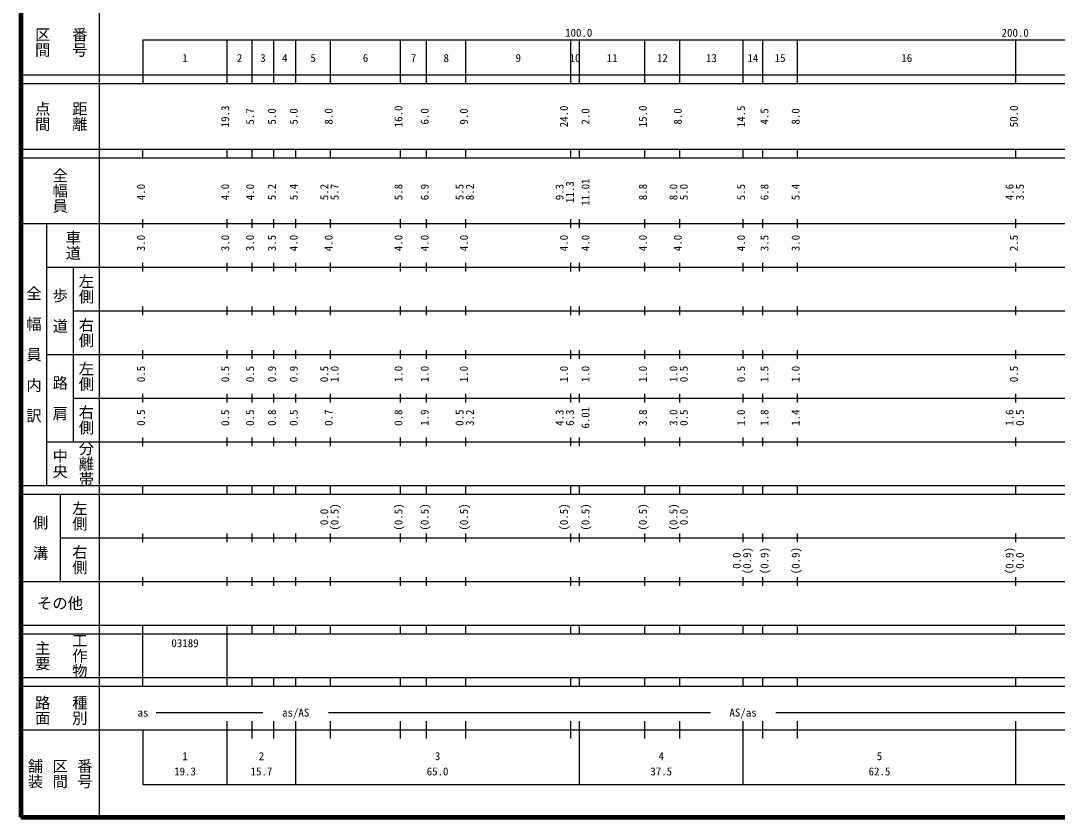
# Model space of a CAD drawing. Units: millimetres on the paper, enlarged 1000 times. Extents: x 40000 to 680000, y 20000 to 380000.
# Drawn here: x 40000 to 277486, y 20000 to 202409 of the extents above; entities that cross this region are included whole.
import ezdxf
from ezdxf.enums import TextEntityAlignment as Align

# ---------------------------------------------------------------- set-up
doc = ezdxf.new("R2010")
doc.units = ezdxf.units.MM
doc.header["$LTSCALE"] = 1000
doc.layers.add('M-TTL', color=2, linetype='Continuous', lineweight=140)
doc.layers.add('M-TTL-BAND', color=7, linetype='Continuous', lineweight=25)
doc.styles.add('@ＭＳ ゴシック', font='')
doc.styles.add('ＭＳ ゴシック', font='')
doc.styles.get('@ＭＳ ゴシック').set_extended_font_data('@MS Gothic')
doc.styles.get('ＭＳ ゴシック').set_extended_font_data('MS Gothic')

msp = doc.modelspace()

# ---------------------------------------------------------------- linework, layer by layer
at = {"layer": 'M-TTL'}
for p, q in [((40000, 380000), (40000, 20000)), ((40000, 20000), (680000, 20000))]:
    msp.add_line(p, q, dxfattribs=at)
at = {"layer": 'M-TTL-BAND'}
for p, q in [((58000, 370000), (58000, 20000)), ((68000, 198000), (579000, 198000)), ((68000, 198000), (68000, 188000)), ((87300, 188000), (87300, 198000)), ((93000, 188000), (93000, 198000)), ((98000, 188000), (98000, 198000)), ((103000, 188000), (103000, 198000)), ((111000, 188000), (111000, 198000)), ((127000, 188000), (127000, 198000)), ((133000, 188000), (133000, 198000)), ((142000, 188000), (142000, 198000)), ((166000, 188000), (166000, 198000)), ((168000, 188000), (168000, 198000)), ((183000, 188000), (183000, 198000)), ((191000, 188000), (191000, 198000)), ((205500, 188000), (205500, 198000)), ((210000, 188000), (210000, 198000)), ((218000, 188000), (218000, 198000)), ((268000, 188000), (268000, 198000)), ((40000, 190000), (579000, 190000)), ((40000, 188000), (579000, 188000)), ((40000, 173000), (579000, 173000)), ((40000, 171000), (579000, 171000)), ((68000, 171000), (68000, 173000)), ((87300, 171000), (87300, 173000)), ((93000, 171000), (93000, 173000)), ((98000, 171000), (98000, 173000)), ((103000, 171000), (103000, 173000)), ((111000, 171000), (111000, 173000)), ((127000, 171000), (127000, 173000)), ((133000, 171000), (133000, 173000)), ((142000, 171000), (142000, 173000)), ((166000, 171000), (166000, 173000)), ((168000, 171000), (168000, 173000)), ((183000, 171000), (183000, 173000)), ((191000, 171000), (191000, 173000)), ((205500, 171000), (205500, 173000)), ((210000, 171000), (210000, 173000)), ((218000, 171000), (218000, 173000)), ((268000, 171000), (268000, 173000)), ((68000, 155000), (68000, 157000)), ((87300, 155000), (87300, 157000)), ((93000, 155000), (93000, 157000)), ((98000, 155000), (98000, 157000)), ((103000, 155000), (103000, 157000)), ((111000, 155000), (111000, 157000)), ((127000, 155000), (127000, 157000)), ((133000, 155000), (133000, 157000)), ((142000, 155000), (142000, 157000)), ((166000, 155000), (166000, 157000)), ((168000, 155000), (168000, 157000)), ((183000, 155000), (183000, 157000)), ((191000, 155000), (191000, 157000)), ((205500, 155000), (205500, 157000)), ((210000, 155000), (210000, 157000)), ((218000, 155000), (218000, 157000)), ((268000, 155000), (268000, 157000)), ((40000, 156000), (579000, 156000)), ((46000, 96000), (46000, 156000)), ((46000, 146000), (579000, 146000)), ((52000, 146000), (52000, 106000)), ((68000, 145000), (68000, 147000)), ((87300, 145000), (87300, 147000)), ((93000, 145000), (93000, 147000)), ((98000, 145000), (98000, 147000)), ((103000, 145000), (103000, 147000)), ((111000, 145000), (111000, 147000)), ((127000, 145000), (127000, 147000)), ((133000, 145000), (133000, 147000)), ((142000, 145000), (142000, 147000)), ((166000, 145000), (166000, 147000)), ((168000, 145000), (168000, 147000)), ((183000, 145000), (183000, 147000)), ((191000, 145000), (191000, 147000)), ((205500, 145000), (205500, 147000)), ((210000, 145000), (210000, 147000)), ((218000, 145000), (218000, 147000)), ((268000, 145000), (268000, 147000)), ((52000, 136000), (579000, 136000)), ((68000, 135000), (68000, 137000)), ((87300, 135000), (87300, 137000)), ((93000, 135000), (93000, 137000)), ((98000, 135000), (98000, 137000)), ((103000, 135000), (103000, 137000)), ((111000, 135000), (111000, 137000)), ((127000, 135000), (127000, 137000)), ((133000, 135000), (133000, 137000)), ((142000, 135000), (142000, 137000)), ((166000, 135000), (166000, 137000)), ((168000, 135000), (168000, 137000)), ((183000, 135000), (183000, 137000)), ((191000, 135000), (191000, 137000)), ((205500, 135000), (205500, 137000)), ((210000, 135000), (210000, 137000)), ((218000, 135000), (218000, 137000)), ((268000, 135000), (268000, 137000)), ((46000, 126000), (579000, 126000)), ((68000, 125000), (68000, 127000)), ((87300, 125000), (87300, 127000)), ((93000, 125000), (93000, 127000)), ((98000, 125000), (98000, 127000)), ((103000, 125000), (103000, 127000)), ((111000, 125000), (111000, 127000)), ((127000, 125000), (127000, 127000)), ((133000, 125000), (133000, 127000)), ((142000, 125000), (142000, 127000)), ((166000, 125000), (166000, 127000)), ((168000, 125000), (168000, 127000)), ((183000, 125000), (183000, 127000)), ((191000, 125000), (191000, 127000)), ((205500, 125000), (205500, 127000)), ((210000, 125000), (210000, 127000)), ((218000, 125000), (218000, 127000)), ((268000, 125000), (268000, 127000)), ((68000, 115000), (68000, 117000)), ((87300, 115000), (87300, 117000)), ((93000, 115000), (93000, 117000)), ((98000, 115000), (98000, 117000)), ((103000, 115000), (103000, 117000)), ((111000, 115000), (111000, 117000)), ((127000, 115000), (127000, 117000)), ((133000, 115000), (133000, 117000)), ((142000, 115000), (142000, 117000)), ((166000, 115000), (166000, 117000)), ((168000, 115000), (168000, 117000)), ((183000, 115000), (183000, 117000)), ((191000, 115000), (191000, 117000)), ((205500, 115000), (205500, 117000)), ((210000, 115000), (210000, 117000)), ((218000, 115000), (218000, 117000)), ((268000, 115000), (268000, 117000)), ((52000, 116000), (579000, 116000)), ((68000, 105000), (68000, 107000)), ((87300, 105000), (87300, 107000)), ((93000, 105000), (93000, 107000)), ((98000, 105000), (98000, 107000)), ((103000, 105000), (103000, 107000)), ((111000, 105000), (111000, 107000)), ((127000, 105000), (127000, 107000)), ((133000, 105000), (133000, 107000)), ((142000, 105000), (142000, 107000)), ((166000, 105000), (166000, 107000)), ((168000, 105000), (168000, 107000)), ((183000, 105000), (183000, 107000)), ((191000, 105000), (191000, 107000)), ((205500, 105000), (205500, 107000)), ((210000, 105000), (210000, 107000)), ((218000, 105000), (218000, 107000)), ((268000, 105000), (268000, 107000)), ((46000, 106000), (579000, 106000)), ((40000, 96000), (579000, 96000)), ((68000, 94000), (68000, 96000)), ((87300, 94000), (87300, 96000)), ((93000, 94000), (93000, 96000)), ((98000, 94000), (98000, 96000)), ((103000, 94000), (103000, 96000)), ((111000, 94000), (111000, 96000)), ((127000, 94000), (127000, 96000)), ((133000, 94000), (133000, 96000)), ((142000, 94000), (142000, 96000)), ((166000, 94000), (166000, 96000)), ((168000, 94000), (168000, 96000)), ((183000, 94000), (183000, 96000)), ((191000, 94000), (191000, 96000)), ((205500, 94000), (205500, 96000)), ((210000, 94000), (210000, 96000)), ((218000, 94000), (218000, 96000)), ((268000, 94000), (268000, 96000)), ((40000, 94000), (579000, 94000)), ((49000, 94000), (49000, 74000)), ((49000, 84000), (579000, 84000)), ((68000, 83000), (68000, 85000)), ((87300, 83000), (87300, 85000)), ((93000, 83000), (93000, 85000)), ((98000, 83000), (98000, 85000)), ((103000, 83000), (103000, 85000)), ((111000, 83000), (111000, 85000)), ((127000, 83000), (127000, 85000)), ((133000, 83000), (133000, 85000)), ((142000, 83000), (142000, 85000)), ((166000, 83000), (166000, 85000)), ((168000, 83000), (168000, 85000)), ((183000, 83000), (183000, 85000)), ((191000, 83000), (191000, 85000)), ((205500, 83000), (205500, 85000)), ((210000, 83000), (210000, 85000)), ((218000, 83000), (218000, 85000)), ((268000, 83000), (268000, 85000)), ((40000, 74000), (579000, 74000)), ((68000, 73000), (68000, 75000)), ((87300, 73000), (87300, 75000)), ((93000, 73000), (93000, 75000)), ((98000, 73000), (98000, 75000)), ((103000, 73000), (103000, 75000)), ((111000, 73000), (111000, 75000)), ((127000, 73000), (127000, 75000)), ((133000, 73000), (133000, 75000)), ((142000, 73000), (142000, 75000)), ((166000, 73000), (166000, 75000)), ((168000, 73000), (168000, 75000)), ((183000, 73000), (183000, 75000)), ((191000, 73000), (191000, 75000)), ((205500, 73000), (205500, 75000)), ((210000, 73000), (210000, 75000)), ((218000, 73000), (218000, 75000)), ((268000, 73000), (268000, 75000)), ((40000, 64000), (579000, 64000)), ((40000, 62000), (579000, 62000)), ((68000, 62000), (68000, 64000)), ((68000, 52000), (68000, 62000)), ((87300, 62000), (87300, 64000)), ((87300, 52000), (87300, 62000)), ((93000, 62000), (93000, 64000)), ((98000, 62000), (98000, 64000)), ((103000, 62000), (103000, 64000)), ((111000, 62000), (111000, 64000)), ((127000, 62000), (127000, 64000)), ((133000, 62000), (133000, 64000)), ((142000, 62000), (142000, 64000)), ((166000, 62000), (166000, 64000)), ((168000, 62000), (168000, 64000)), ((183000, 62000), (183000, 64000)), ((191000, 62000), (191000, 64000)), ((205500, 62000), (205500, 64000)), ((210000, 62000), (210000, 64000)), ((218000, 62000), (218000, 64000)), ((268000, 62000), (268000, 64000)), ((40000, 52000), (579000, 52000)), ((40000, 50000), (579000, 50000)), ((68000, 50000), (68000, 52000)), ((87300, 50000), (87300, 52000)), ((93000, 50000), (93000, 52000)), ((98000, 50000), (98000, 52000)), ((103000, 50000), (103000, 52000)), ((111000, 50000), (111000, 52000)), ((127000, 50000), (127000, 52000)), ((133000, 50000), (133000, 52000)), ((142000, 50000), (142000, 52000)), ((166000, 50000), (166000, 52000)), ((168000, 50000), (168000, 52000)), ((183000, 50000), (183000, 52000)), ((191000, 50000), (191000, 52000)), ((205500, 50000), (205500, 52000)), ((210000, 50000), (210000, 52000)), ((218000, 50000), (218000, 52000)), ((268000, 50000), (268000, 52000)), ((71000, 44000), (95500, 44000)), ((110500, 44000), (198000, 44000)), ((213000, 44000), (547500, 44000)), ((87300, 27500), (87300, 42000)), ((93000, 38000), (93000, 42000)), ((98000, 38000), (98000, 42000)), ((103000, 27500), (103000, 42000)), ((111000, 38000), (111000, 42000)), ((127000, 38000), (127000, 42000)), ((133000, 38000), (133000, 42000)), ((142000, 38000), (142000, 42000)), ((166000, 38000), (166000, 42000)), ((168000, 27500), (168000, 42000)), ((183000, 38000), (183000, 42000)), ((191000, 38000), (191000, 42000)), ((205500, 27500), (205500, 42000)), ((210000, 38000), (210000, 42000)), ((218000, 38000), (218000, 42000)), ((268000, 27500), (268000, 42000)), ((40000, 40000), (579000, 40000)), ((68000, 40000), (68000, 27500)), ((68000, 27500), (579000, 27500))]:
    msp.add_line(p, q, dxfattribs=at)

# ---------------------------------------------------------------- texts
at = {"layer": 'M-TTL-BAND', "style": '@ＭＳ ゴシック'}
for s, p in [('区間', (45000, 197500)), ('番号', (53500, 197500)), ('点間', (45000, 180500)), ('距離', (53500, 180500)), ('全幅員', (49000, 163500)), ('車道', (52000, 151000)), ('左側', (55000, 141000)), ('全\u3000幅\u3000員\u3000内\u3000訳', (43000, 126000)), ('歩\u3000道', (49000, 136000)), ('右側', (55000, 131000)), ('左側', (55000, 121000)), ('路\u3000肩', (49000, 116000)), ('右側', (55000, 111000)), ('分離帯', (55000, 101000)), ('中央', (49000, 101000)), ('左側', (53500, 89000)), ('側\u3000溝', (44500, 84000)), ('右側', (53500, 79000)), ('主要', (45000, 57000)), ('工作物', (53500, 57000)), ('路面', (45000, 44500)), ('種別', (53500, 44500)), ('舗装', (43333, 30000)), ('番号', (54667, 30000)), ('区間', (49000, 30000))]:
    msp.add_text(s, height=2566, rotation=270, dxfattribs=at).set_placement(p, align=Align.MIDDLE_CENTER)
at = {"layer": 'M-TTL-BAND', "style": 'ＭＳ ゴシック'}
for s, p in [('100.0', (167844, 198195)), ('200.0', (267844, 198195)), ('2', (90150, 192405)), ('3', (95500, 192405)), ('6', (119000, 192405)), ('8', (137500, 192405)), ('9', (154000, 192405)), ('10', (167000, 192405)), ('12', (187000, 192405)), ('13', (198250, 192405)), ('16', (243000, 192405)), ('1', (77650, 192405)), ('4', (100500, 192405)), ('5', (107000, 192405)), ('7', (130000, 192405)), ('11', (175500, 192405)), ('14', (207750, 192405)), ('15', (214000, 192405)), ('as', (68000, 42500)), ('as/AS', (103000, 42500)), ('AS/as', (205500, 42500)), ('1', (77650, 32523)), ('2', (95150, 32523)), ('3', (135500, 32523)), ('4', (186750, 32523)), ('5', (236750, 32523)), ('19.3', (77650, 29033)), ('15.7', (95150, 29033)), ('65.0', (135500, 29033)), ('37.5', (186750, 29033)), ('62.5', (236750, 29033))]:
    msp.add_text(s, height=1833, dxfattribs=at).set_placement(p, align=Align.BOTTOM_CENTER)
for s, p in [('19.3', (88300, 180500)), ('5.7', (94000, 180500)), ('5.0', (99000, 180500)), ('5.0', (104000, 180500)), ('8.0', (112000, 180500)), ('16.0', (128000, 180500)), ('6.0', (134000, 180500)), ('9.0', (143000, 180500)), ('24.0', (165910, 180500)), ('2.0', (170844, 180500)), ('15.0', (184000, 180500)), ('8.0', (192000, 180500)), ('14.5', (206500, 180500)), ('4.5', (211856, 180500)), ('8.0', (219000, 180500)), ('50.0', (269000, 180500)), ('4.0', (69000, 163174)), ('4.0', (88300, 163174)), ('4.0', (94000, 163174)), ('5.2', (99000, 163174)), ('5.4', (104000, 163174)), ('5.2', (111000, 163174)), ('5.7', (113370, 163174)), ('5.8', (128000, 163174)), ('6.9', (134000, 163174)), ('5.5', (142000, 163174)), ('8.2', (144370, 163174)), ('9.3', (164910, 163174)), ('11.3', (167280, 163174)), ('11.01', (170844, 163174)), ('8.8', (184000, 163174)), ('8.0', (191000, 163174)), ('5.0', (193370, 163174)), ('5.5', (206500, 163174)), ('6.8', (211856, 163174)), ('5.4', (219000, 163174)), ('4.6', (268000, 163174)), ('3.5', (270370, 163174)), ('3.0', (69000, 151500)), ('3.0', (88300, 151500)), ('3.0', (94000, 151500)), ('3.5', (99000, 151500)), ('4.0', (104000, 151500)), ('4.0', (112000, 151500)), ('4.0', (128000, 151500)), ('4.0', (134000, 151500)), ('4.0', (143000, 151500)), ('4.0', (165910, 151500)), ('4.0', (170844, 151500)), ('4.0', (184000, 151500)), ('4.0', (192000, 151500)), ('4.0', (206500, 151500)), ('3.5', (211856, 151500)), ('3.0', (219000, 151500)), ('2.5', (269000, 151500)), ('0.5', (69000, 121500)), ('0.5', (88300, 121500)), ('0.5', (94000, 121500)), ('0.9', (99000, 121500)), ('0.9', (104000, 121500)), ('0.5', (111000, 121500)), ('1.0', (113370, 121500)), ('1.0', (128000, 121500)), ('1.0', (134000, 121500)), ('1.0', (143000, 121500)), ('1.0', (165910, 121500)), ('1.0', (170844, 121500)), ('1.0', (184000, 121500)), ('1.0', (191000, 121500)), ('0.5', (193370, 121500)), ('0.5', (206500, 121500)), ('1.5', (211856, 121500)), ('1.0', (219000, 121500)), ('0.5', (269000, 121500)), ('0.5', (69000, 111500)), ('0.5', (88300, 111500)), ('0.5', (94000, 111500)), ('0.8', (99000, 111500)), ('0.5', (104000, 111500)), ('0.7', (112000, 111500)), ('0.8', (128000, 111500)), ('1.9', (134000, 111500)), ('0.5', (142000, 111500)), ('3.2', (144370, 111500)), ('4.3', (164910, 111500)), ('6.3', (167280, 111500)), ('6.01', (170844, 111500)), ('3.8', (184000, 111500)), ('3.0', (191000, 111500)), ('0.5', (193370, 111500)), ('1.0', (206500, 111500)), ('1.8', (211856, 111500)), ('1.4', (219000, 111500)), ('1.6', (268000, 111500)), ('0.5', (270370, 111500)), ('0.0', (111000, 88764)), ('(0.5)', (113370, 88764)), ('(0.5)', (128000, 88764)), ('(0.5)', (134000, 88764)), ('(0.5)', (143000, 88764)), ('(0.5)', (165910, 88764)), ('(0.5)', (170844, 88764)), ('(0.5)', (184000, 88764)), ('(0.5)', (191000, 88764)), ('0.0', (193370, 88764)), ('(0.9)', (207870, 78764)), ('(0.9)', (211856, 78764)), ('(0.9)', (219000, 78764)), ('(0.9)', (268000, 78764)), ('0.0', (205500, 78764)), ('0.0', (270370, 78764))]:
    msp.add_text(s, height=1833, rotation=90, dxfattribs=at).set_placement(p, align=Align.BOTTOM_CENTER)
msp.add_text('その他', height=2566, dxfattribs=at).set_placement((49000, 69000), align=Align.MIDDLE_CENTER)
msp.add_text('03189', height=1833, dxfattribs=at).set_placement((74525, 58405), align=Align.BOTTOM_LEFT)

doc.saveas('drawing.dxf')
